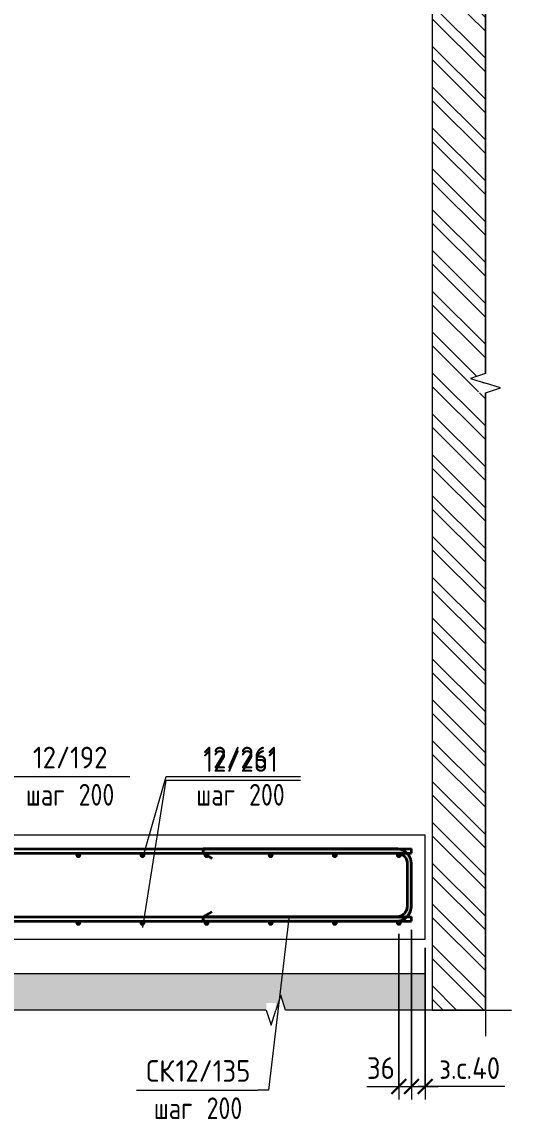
# Model space of a CAD drawing. Header units: millimetres. Extents: x 66339 to 175313, y -6307 to 14735.
# Drawn here: x 170220 to 171650, y -3769 to -604 of the extents above; entities that cross this region are included whole.
import ezdxf

# ---------------------------------------------------------------- set-up
doc = ezdxf.new("R2010")
doc.units = ezdxf.units.MM
for name, color, linetype, lineweight in [('AA_Dim', 7, 'Continuous', 9), ('AA_Dim-25', 7, 'Continuous', 9), ('AA_Linii', 7, 'Continuous', 9), ('AA_Oformlenie', 7, 'Continuous', 9), ('AA_Vinoska', 7, 'Continuous', 9), ('AF_Stena_Опалубка', 253, 'Continuous', 18), ('KR_Armatura', 7, 'Continuous', 20), ('KR_Armatura_Tonkie', 7, 'Continuous', 20), ('KR_Fundament', 7, 'Continuous', 18)]:
    doc.layers.add(name, color=color, linetype=linetype, lineweight=lineweight)
doc.styles.add('ISOCPEUR_11', font='isocpeur.ttf', dxfattribs={"width": 0.9, "height": 62.5})
doc.styles.add('ISOCPEUR_12', font='isocpeur.ttf', dxfattribs={"width": 0.8, "height": 62.5})
doc.dimstyles.new('00_Точн_3_знака__прозр__4', dxfattribs={"dimscale": 304.8, "dimtxt": 62.248823, "dimasz": 0.139436, "dimexe": 0.123031, "dimexo": 0.082021, "dimgap": 0.008202, "dimtad": 1, "dimdec": 3, "dimrnd": 0.001, "dimdsep": 46, "dimtxsty": 'ISOCPEUR_11', "dimblk1": 'OBLIQUE', "dimblk2": 'OBLIQUE', "dimsah": 1, "dimcen": 0.09, "dimdle": 0.123031, "dimazin": 0, "dimtfac": 1, "dimtdec": 4, "dimtix": 1, "dimtmove": 1, "dimatfit": 3, "dimfxl": 1, "dimtvp": 1, "dimtolj": 1, "dimtzin": 0, "dimlwd": 18, "dimlwe": 18, "dimarcsym": 2})

# ---------------------------------------------------------------- blocks, each defined once
blk = doc.blocks.new('350_Стержень П торец СК-СГ _НесАрм_РабПлоск_ - 350_Стержень П торец СК-СГ _НесАрм_РабПлоск_-4078482-2-2 Армирование')
at = {"layer": 'KR_Armatura_Tonkie', "lineweight": 35}
for p, q in [((-9712, -2990), (-10270, -2990)), ((-10270, -3001.8), (-10270, -2990.2)), ((-10270, -2990.2), (-10270, -3001.8)), ((-10270, -3002), (-9712, -3002)), ((-10270, -3002), (-10244, -3017)), ((-9712, -3002), (-9702.5, -3003.7)), ((-9700, -3004.8), (-9693.5, -3008.7)), ((-9691.6, -3010.1), (-9685.7, -3017.7)), ((-9685, -3019.5), (-9682.7, -3027)), ((-9682, -3032), (-9682, -3156)), ((-9670, -3156), (-9670, -3032)), ((-9682, -3156), (-9683.7, -3165.5)), ((-10270, -3186), (-10244, -3171)), ((-9712, -3186), (-10270, -3186)), ((-10270, -3186.2), (-10270, -3197.8)), ((-10270, -3197.8), (-10270, -3186.2)), ((-9699.5, -3183), (-9707, -3185.3)), ((-9690.1, -3176.4), (-9697.7, -3182.3)), ((-9684.8, -3168), (-9688.7, -3174.5)), ((-10270, -3198), (-9712, -3198))]:
    blk.add_line(p, q, dxfattribs=at)
at = {"layer": 'KR_Armatura_Tonkie', "lineweight": 35, "flags": 128}
for points in [[(-9707.6, -2990.6), (-9710.5, -2990), (-9712, -2990)], [(-9695.3, -2993.9), (-9697.9, -2992.5), (-9699.4, -2992.2)], [(-9684.9, -3000.3), (-9686.6, -2998.6), (-9688.6, -2997.5)], [(-9677, -3009.2), (-9677.7, -3007.8), (-9679.7, -3005.7)], [(-9671.8, -3020.2), (-9672, -3019.3), (-9673.3, -3016.6)], [(-9670.6, -3160.4), (-9670, -3157.5), (-9670, -3156)], [(-9700.2, -3196.2), (-9699.3, -3196), (-9696.6, -3194.7)], [(-9689.3, -3191.1), (-9687.8, -3190.3), (-9685.7, -3188.3)], [(-9680.3, -3183.1), (-9678.6, -3181.4), (-9677.5, -3179.4)], [(-9673.9, -3172.7), (-9672.5, -3170.1), (-9672.2, -3168.6)]]:
    blk.add_lwpolyline(points, dxfattribs=at)
blk = doc.blocks.new('350_Стержень П торец СК-СГ _НесАрм_РабПлоск_ - 350_Стержень П торец СК-СГ _НесАрм_РабПлоск_-V13-2-2 Армирование')
at = {"layer": 'KR_Armatura_Tonkie', "lineweight": 35}
for points in [[(-10270, -3002), (-9712, -3001.8), (-9712, -2990), (-10270, -2990.2), (-10270, -3001.8)], [(-9670.8, -3032), (-9670, -3032), (-9671.4, -3021.1), (-9675.8, -3010.7), (-9682.7, -3002), (-9691, -2995.6), (-9701.1, -2991.4), (-9712, -2990.2), (-9712, -3002), (-9704.2, -3003), (-9697, -3006), (-9690.8, -3010.8), (-9685.9, -3017.3), (-9683, -3024.3), (-9681.8, -3032), (-9671.8, -3032)], [(-9676, -3156), (-9670, -3156), (-9670.2, -3032), (-9682, -3032), (-9681.8, -3156), (-9677.6, -3156)], [(-9712, -3198), (-9701.1, -3196.6), (-9690.7, -3192.2), (-9682.3, -3185.7), (-9675.6, -3177), (-9671.4, -3166.9), (-9670.2, -3156), (-9682, -3156), (-9683, -3163.8), (-9686.1, -3171.2), (-9690.8, -3177.2), (-9697.3, -3182.1), (-9704.3, -3185), (-9712, -3186.2), (-9712, -3197.8)], [(-10270, -3198), (-9712, -3197.8), (-9712, -3186), (-10270, -3186.2), (-10270, -3197.8)]]:
    blk.add_hatch(color=256, dxfattribs=at).paths.add_polyline_path(points)
for p, q in [((-9712, -2990), (-10270, -2990)), ((-10270, -3002), (-10270, -2990)), ((-10270, -2990.2), (-10270, -3001.8)), ((-10270, -3002), (-9712, -3002)), ((-10270, -3002), (-10244, -3017)), ((-9682, -3032), (-9682, -3156)), ((-9670, -3156), (-9670, -3032)), ((-10270, -3186), (-10244, -3171)), ((-9712, -3186), (-10270, -3186)), ((-10270, -3198), (-10270, -3186)), ((-10270, -3186.2), (-10270, -3197.8)), ((-10270, -3198), (-9712, -3198))]:
    blk.add_line(p, q, dxfattribs=at)
at = {"layer": 'KR_Armatura_Tonkie', "lineweight": 35, "flags": 128}
for points in [[(-9683.3, -3002), (-9686.6, -2998.6), (-9697.9, -2992.5), (-9710.5, -2990), (-9712, -2990)], [(-9712, -3002), (-9701.3, -3004), (-9692.1, -3009.6), (-9685.4, -3018.1), (-9682.2, -3028.5), (-9682, -3032)], [(-9670, -3032), (-9672, -3019.3), (-9677.7, -3007.8), (-9683.3, -3002)], [(-9682, -3156), (-9684, -3166.7), (-9689.6, -3175.9), (-9698.1, -3182.6), (-9708.5, -3185.8), (-9712, -3186)], [(-9683.3, -3186), (-9678.6, -3181.4), (-9672.5, -3170.1), (-9670, -3157.5), (-9670, -3156)], [(-9712, -3198), (-9699.3, -3196), (-9687.8, -3190.3), (-9683.3, -3186)]]:
    blk.add_lwpolyline(points, dxfattribs=at)
blk = doc.blocks.new('011_Прямоугольник обрыва _ЭлУзла_ - 011_Прямоугольник обрыва _ЭлУзла_-4121425-2-2 Армирование')
at = {"layer": 'AA_Oformlenie'}
for p, q in [((-9456.7, 1943.3), (-9456.7, -1618.1)), ((-9456.7, -1673.7), (-9456.7, -3454.8)), ((-10088.3, -3454.8), (-11240.9, -3454.8)), ((-9456.7, -3454.8), (-10032.7, -3454.8))]:
    blk.add_line(p, q, dxfattribs=at)
blk = doc.blocks.new('DIMBLOCK124-2-2 Армирование')
at = {"layer": 'AA_Dim-25', "lineweight": 18}
for p, q in [((171342.2, -3223), (171342.2, -3712.5)), ((171342.2, -3675), (171342.2, -3223)), ((171306.2, -3235), (171306.2, -3712.5)), ((171306.2, -3675), (171306.2, -3235)), ((171214.1, -3675), (171318.1, -3675)), ((171268.7, -3675), (171342.2, -3675)), ((171318.1, -3675), (171324.2, -3675))]:
    blk.add_line(p, q, dxfattribs=at)
at = {"layer": 'AA_Dim-25', "lineweight": 30}
for p, q in [((171306.2, -3675), (171327.4, -3653.8)), ((171342.2, -3675), (171363.4, -3653.8)), ((171306.2, -3675), (171284.9, -3696.3)), ((171342.2, -3675), (171320.9, -3696.3))]:
    blk.add_line(p, q, dxfattribs=at)
at = {"layer": 'AA_Dim-25', "color": 0, "lineweight": 18, "insert": (171214.1, -3590.9), "char_height": 62.5, "width": 94.81, "attachment_point": 1, "line_spacing_factor": 1.149209, "style": 'ISOCPEUR_11'}
blk.add_mtext('36', dxfattribs=at)
blk = doc.blocks.new('_Oblique')
at = {"color": 0, "linetype": 'ByBlock', "lineweight": -2}
blk.add_line((-0.5, -0.5), (0.5, 0.5), dxfattribs=at)
blk = doc.blocks.new('DIMBLOCK125-2-2 Армирование')
at = {"layer": 'AA_Dim-25', "lineweight": 18}
for p, q in [((171342.2, -3223), (171342.2, -3712.5)), ((171342.2, -3675), (171342.2, -3223)), ((171382.2, -3275), (171382.2, -3712.5)), ((171382.2, -3675), (171382.2, -3275)), ((171342.2, -3675), (171419.7, -3675)), ((171397.6, -3675), (171362.2, -3675)), ((171611.8, -3675), (171397.6, -3675))]:
    blk.add_line(p, q, dxfattribs=at)
at = {"layer": 'AA_Dim-25', "lineweight": 30}
for p, q in [((171342.2, -3675), (171363.4, -3653.8)), ((171382.2, -3675), (171403.4, -3653.8)), ((171342.2, -3675), (171320.9, -3696.3)), ((171382.2, -3675), (171360.9, -3696.3))]:
    blk.add_line(p, q, dxfattribs=at)
at = {"layer": 'AA_Dim-25', "color": 0, "lineweight": 18, "insert": (171422.6, -3590.9), "char_height": 62.5, "width": 226.969, "attachment_point": 1, "line_spacing_factor": 1.149209, "style": 'ISOCPEUR_11'}
blk.add_mtext('з.с.40', dxfattribs=at)
blk = doc.blocks.new('042_М_Арматуры - Диам длина поз _ Комментарий-3662934-2-2 Армирование')
at = {"layer": 'AA_Vinoska'}
blk.add_line((-10831.3, -2781.2), (-10481.3, -2781.2), dxfattribs=at)

msp = doc.modelspace()

# ---------------------------------------------------------------- hatches: boundary and pattern name
at = {"layer": 'AA_Oformlenie'}
h = msp.add_hatch(dxfattribs=at)
h.set_pattern_fill('FP_14', color=250, style=0, pattern_type=2)
h.set_pattern_definition([(135, (172103.91, 825), (-58.9331, -58.9331), []), (135, (172143.2, 825), (-58.9331, -58.9331), [])])
h.paths.add_polyline_path([(171402.1805, -3454.753), (171555.4322, -3454.753), (171555.4322, -1673.7217), (171535.3545, -1673.7217), (171535.3545, -1646.2217), (171555.4322, -1646.2217), (171512.1071, -1632.1445), (171555.4322, -1618.0673), (171555.4322, 1943.341), (171535.3545, 1943.341), (171535.3545, 1970.841), (171555.4322, 1970.841), (171512.1071, 1984.9182), (171555.4322, 1998.9953), (171555.4322, 3779.3723), (171402.1805, 3779.3723), (171402.1805, -3329.4697)])
h = msp.add_hatch(dxfattribs=at)
h.set_pattern_fill('FP_13', color=250, style=0, pattern_type=2)
h.set_pattern_definition([(0, (172103.91, 825), (101.6, 25.4), [8.382, -67.818, 8.382, -67.818, -406.4]), (0, (172103.91, 825), (101.6, 25.4), [-152.4, 8.382, -144.018, 8.382, -67.818, -177.8]), (0, (172103.91, 825), (101.6, 25.4), [-381, 8.382, -42.418, 8.382, -118.618]), (120, (172142.01, 837.7), (-72.79705, 75.28818), [8.382, -67.818, 8.382, -67.818, -406.4]), (120, (172142.01, 837.7), (-72.79705, 75.28818), [-152.4, 8.382, -144.018, 8.382, -67.818, -177.8]), (120, (172142.01, 837.7), (-72.79705, 75.28818), [-381, 8.382, -42.418, 8.382, -118.618]), (240, (172154.71, 888.5), (-28.80295, -100.68818), [8.382, -67.818, 8.382, -67.818, -406.4]), (240, (172154.71, 888.5), (-28.80295, -100.68818), [-152.4, 8.382, -144.018, 8.382, -67.818, -177.8]), (240, (172154.71, 888.5), (-28.80295, -100.68818), [-381, 8.382, -42.418, 8.382, -118.618])])
h.paths.add_polyline_path([(169715.6376, -3454.753), (169715.6376, -3434.6753), (169743.1376, -3434.6753), (169743.1376, -3454.753), (169757.2148, -3411.4279), (169771.292, -3454.753), (170923.834, -3454.753), (170923.834, -3434.6753), (170951.334, -3434.6753), (170951.334, -3454.753), (170965.4112, -3411.4279), (170979.4883, -3454.753), (171382.1805, -3454.753), (171382.1805, -3350), (169282.1805, -3350), (169282.1805, -3250), (169382.1805, -3250), (169382.1805, -1235), (169139.0395, -1235), (169139.0395, -1618.0673), (169158.6658, -1618.0673), (169158.6658, -1646.2217), (169139.0395, -1646.2217), (169182.3407, -1659.9717), (169139.0395, -1673.7217), (169139.0395, -3454.753), (169596.9558, -3454.753)])
at = {"layer": 'KR_Armatura'}
h = msp.add_hatch(color=256, dxfattribs=at)
edge = h.paths.add_edge_path()
edge.add_arc((170382.1805, -3008), 6, 0, 360)
for points in [[(170379.1805, -3013.1962), (170385.1805, -3013.1962), (170388.1805, -3008), (170385.1805, -3002.8038), (170379.1805, -3002.8038), (170376.1805, -3008)], [(170563.9805, -3013.1962), (170569.9805, -3013.1962), (170572.9805, -3008), (170569.9805, -3002.8038), (170563.9805, -3002.8038), (170560.9805, -3008)], [(170748.7805, -3013.1962), (170754.7805, -3013.1962), (170757.7805, -3008), (170754.7805, -3002.8038), (170748.7805, -3002.8038), (170745.7805, -3008)], [(170933.5805, -3013.1962), (170939.5805, -3013.1962), (170942.5805, -3008), (170939.5805, -3002.8038), (170933.5805, -3002.8038), (170930.5805, -3008)], [(171118.3805, -3013.1962), (171124.3805, -3013.1962), (171127.3805, -3008), (171124.3805, -3002.8038), (171118.3805, -3002.8038), (171115.3805, -3008)], [(171309.1805, -3013.1962), (171312.1805, -3008), (171309.1805, -3002.8038), (171303.1805, -3002.8038), (171300.1805, -3008), (171303.1805, -3013.1962)], [(170379.1805, -3209.1962), (170385.1805, -3209.1962), (170388.1805, -3204), (170385.1805, -3198.8038), (170379.1805, -3198.8038), (170376.1805, -3204)], [(170563.9805, -3209.1962), (170569.9805, -3209.1962), (170572.9805, -3204), (170569.9805, -3198.8038), (170563.9805, -3198.8038), (170560.9805, -3204)], [(170748.7805, -3209.1962), (170754.7805, -3209.1962), (170757.7805, -3204), (170754.7805, -3198.8038), (170748.7805, -3198.8038), (170745.7805, -3204)], [(170933.5805, -3209.1962), (170939.5805, -3209.1962), (170942.5805, -3204), (170939.5805, -3198.8038), (170933.5805, -3198.8038), (170930.5805, -3204)], [(171118.3805, -3209.1962), (171124.3805, -3209.1962), (171127.3805, -3204), (171124.3805, -3198.8038), (171118.3805, -3198.8038), (171115.3805, -3204)], [(171303.1805, -3209.1962), (171309.1805, -3209.1962), (171312.1805, -3204), (171309.1805, -3198.8038), (171303.1805, -3198.8038), (171300.1805, -3204)]]:
    msp.add_hatch(color=256, dxfattribs=at).paths.add_polyline_path(points)
h = msp.add_hatch(color=256, dxfattribs=at)
edge = h.paths.add_edge_path()
edge.add_arc((170566.9805, -3008), 6, 0, 360)
h = msp.add_hatch(color=256, dxfattribs=at)
edge = h.paths.add_edge_path()
edge.add_arc((170751.7805, -3008), 6, 0, 360)
h = msp.add_hatch(color=256, dxfattribs=at)
edge = h.paths.add_edge_path()
edge.add_arc((170936.5805, -3008), 6, 0, 360)
h = msp.add_hatch(color=256, dxfattribs=at)
edge = h.paths.add_edge_path()
edge.add_arc((171121.3805, -3008), 6, 0, 360)
h = msp.add_hatch(color=256, dxfattribs=at)
edge = h.paths.add_edge_path()
edge.add_arc((171306.1805, -3008), 6, 0, 360)
h = msp.add_hatch(color=256, dxfattribs=at)
edge = h.paths.add_edge_path()
edge.add_arc((170382.1805, -3204), 6, 0, 360)
h = msp.add_hatch(color=256, dxfattribs=at)
edge = h.paths.add_edge_path()
edge.add_arc((170566.9805, -3204), 6, 0, 360)
h = msp.add_hatch(color=256, dxfattribs=at)
edge = h.paths.add_edge_path()
edge.add_arc((170751.7805, -3204), 6, 0, 360)
h = msp.add_hatch(color=256, dxfattribs=at)
edge = h.paths.add_edge_path()
edge.add_arc((170936.5805, -3204), 6, 0, 360)
h = msp.add_hatch(color=256, dxfattribs=at)
edge = h.paths.add_edge_path()
edge.add_arc((171121.3805, -3204), 6, 0, 360)
h = msp.add_hatch(color=256, dxfattribs=at)
edge = h.paths.add_edge_path()
edge.add_arc((171306.1805, -3204), 6, 0, 360)

# ---------------------------------------------------------------- linework, layer by layer
at = {"layer": 'AA_Linii'}
for p, q in [((171402.1805, 3779.3723), (171402.1805, -3454.753)), ((171555.4322, -1618.0673), (171555.4322, 1943.341)), ((171555.4322, -3454.753), (171555.4322, -1673.7217)), ((171382.1805, -3350), (169282.1805, -3350)), ((171382.1805, -3454.753), (171382.1805, -3350)), ((171402.1805, -3454.753), (171555.4322, -3454.753))]:
    msp.add_line(p, q, dxfattribs=at)
at = {"layer": 'AA_Vinoska'}
for p, q in [((171555.4322, -1618.0673), (171512.1071, -1632.1445)), ((171512.1071, -1632.1445), (171555.4322, -1646.2217)), ((171598.7335, -1659.9717), (171555.4322, -1646.2217)), ((171555.4322, -1673.7217), (171598.7335, -1659.9717)), ((170569.9907, -3008.5106), (170635.4857, -2781.2042)), ((170635.4857, -2781.2042), (170672.0859, -2781.2042)), ((170568.0644, -3216.9221), (170635.4857, -2791.2042)), ((170635.4857, -2791.2042), (170672.0859, -2791.2042)), ((170989.014, -3189.8989), (170930.2469, -3685.5851)), ((170965.4112, -3411.4279), (170951.334, -3454.753)), ((170979.4883, -3454.753), (170965.4112, -3411.4279)), ((170923.834, -3454.753), (170937.584, -3498.0543)), ((170937.584, -3498.0543), (170951.334, -3454.753)), ((171555.4322, -3454.753), (171630.4322, -3454.753)), ((171555.4322, -3454.753), (171555.4322, -3529.753)), ((170930.2469, -3685.5851), (170899.6761, -3685.5851))]:
    msp.add_line(p, q, dxfattribs=at)
at = {"layer": 'AF_Stena_Опалубка', "lineweight": 20}
msp.add_line((171402.1805, 3779.3723), (171402.1805, -3454.753), dxfattribs=at)
at = {"layer": 'KR_Armatura'}
for p, q in [((170379.1805, -3002.8038), (170376.1805, -3008)), ((170385.1805, -3002.8038), (170379.1805, -3002.8038)), ((170388.1805, -3008), (170385.1805, -3002.8038)), ((170563.9805, -3002.8038), (170560.9805, -3008)), ((170569.9805, -3002.8038), (170563.9805, -3002.8038)), ((170572.9805, -3008), (170569.9805, -3002.8038)), ((170748.7805, -3002.8038), (170745.7805, -3008)), ((170754.7805, -3002.8038), (170748.7805, -3002.8038)), ((170757.7805, -3008), (170754.7805, -3002.8038)), ((170933.5805, -3002.8038), (170930.5805, -3008)), ((170939.5805, -3002.8038), (170933.5805, -3002.8038)), ((170942.5805, -3008), (170939.5805, -3002.8038)), ((171118.3805, -3002.8038), (171115.3805, -3008)), ((171124.3805, -3002.8038), (171118.3805, -3002.8038)), ((171127.3805, -3008), (171124.3805, -3002.8038)), ((171303.1805, -3002.8038), (171300.1805, -3008)), ((171309.1805, -3002.8038), (171303.1805, -3002.8038)), ((171312.1805, -3008), (171309.1805, -3002.8038)), ((170376.1805, -3008), (170379.1805, -3013.1962)), ((170379.1805, -3013.1962), (170385.1805, -3013.1962)), ((170385.1805, -3013.1962), (170388.1805, -3008)), ((170560.9805, -3008), (170563.9805, -3013.1962)), ((170563.9805, -3013.1962), (170569.9805, -3013.1962)), ((170569.9805, -3013.1962), (170572.9805, -3008)), ((170745.7805, -3008), (170748.7805, -3013.1962)), ((170748.7805, -3013.1962), (170754.7805, -3013.1962)), ((170754.7805, -3013.1962), (170757.7805, -3008)), ((170930.5805, -3008), (170933.5805, -3013.1962)), ((170933.5805, -3013.1962), (170939.5805, -3013.1962)), ((170939.5805, -3013.1962), (170942.5805, -3008)), ((171115.3805, -3008), (171118.3805, -3013.1962)), ((171118.3805, -3013.1962), (171124.3805, -3013.1962)), ((171124.3805, -3013.1962), (171127.3805, -3008)), ((171300.1805, -3008), (171303.1805, -3013.1962)), ((171303.1805, -3013.1962), (171309.1805, -3013.1962)), ((171309.1805, -3013.1962), (171312.1805, -3008)), ((170379.1805, -3198.8038), (170376.1805, -3204)), ((170376.1805, -3204), (170379.1805, -3209.1962)), ((170385.1805, -3198.8038), (170379.1805, -3198.8038)), ((170379.1805, -3209.1962), (170385.1805, -3209.1962)), ((170388.1805, -3204), (170385.1805, -3198.8038)), ((170385.1805, -3209.1962), (170388.1805, -3204)), ((170563.9805, -3198.8038), (170560.9805, -3204)), ((170560.9805, -3204), (170563.9805, -3209.1962)), ((170569.9805, -3198.8038), (170563.9805, -3198.8038)), ((170563.9805, -3209.1962), (170569.9805, -3209.1962)), ((170572.9805, -3204), (170569.9805, -3198.8038)), ((170569.9805, -3209.1962), (170572.9805, -3204)), ((170748.7805, -3198.8038), (170745.7805, -3204)), ((170745.7805, -3204), (170748.7805, -3209.1962)), ((170754.7805, -3198.8038), (170748.7805, -3198.8038)), ((170748.7805, -3209.1962), (170754.7805, -3209.1962)), ((170757.7805, -3204), (170754.7805, -3198.8038)), ((170754.7805, -3209.1962), (170757.7805, -3204)), ((170933.5805, -3198.8038), (170930.5805, -3204)), ((170930.5805, -3204), (170933.5805, -3209.1962)), ((170939.5805, -3198.8038), (170933.5805, -3198.8038)), ((170933.5805, -3209.1962), (170939.5805, -3209.1962)), ((170942.5805, -3204), (170939.5805, -3198.8038)), ((170939.5805, -3209.1962), (170942.5805, -3204)), ((171118.3805, -3198.8038), (171115.3805, -3204)), ((171115.3805, -3204), (171118.3805, -3209.1962)), ((171124.3805, -3198.8038), (171118.3805, -3198.8038)), ((171118.3805, -3209.1962), (171124.3805, -3209.1962)), ((171127.3805, -3204), (171124.3805, -3198.8038)), ((171124.3805, -3209.1962), (171127.3805, -3204)), ((171303.1805, -3198.8038), (171300.1805, -3204)), ((171300.1805, -3204), (171303.1805, -3209.1962)), ((171309.1805, -3198.8038), (171303.1805, -3198.8038)), ((171303.1805, -3209.1962), (171309.1805, -3209.1962)), ((171312.1805, -3204), (171309.1805, -3198.8038)), ((171309.1805, -3209.1962), (171312.1805, -3204))]:
    msp.add_line(p, q, dxfattribs=at)
for centre in [(170382.1805, -3008), (170566.9805, -3008), (170751.7805, -3008), (170936.5805, -3008), (171121.3805, -3008), (171306.1805, -3008), (170382.1805, -3204), (170566.9805, -3204), (170751.7805, -3204), (170936.5805, -3204), (171121.3805, -3204), (171306.1805, -3204)]:
    msp.add_circle(centre, 6, dxfattribs=at)
at = {"layer": 'KR_Armatura_Tonkie', "lineweight": 35}
for p, q in [((169422.1805, -2990), (171342.1805, -2990)), ((169422.1805, -3002), (171342.1805, -3002)), ((171342.1805, -3002), (171342.1805, -2990)), ((169422.1805, -3186), (171342.1805, -3186)), ((171342.1805, -3198), (171342.1805, -3186)), ((169422.1805, -3198), (171342.1805, -3198))]:
    msp.add_line(p, q, dxfattribs=at)
at = {"layer": 'KR_Fundament', "lineweight": 20}
for p, q in [((171382.1805, -2950), (169382.1805, -2950)), ((171382.1805, -3250), (171382.1805, -2950)), ((169382.1805, -3250), (171382.1805, -3250))]:
    msp.add_line(p, q, dxfattribs=at)

# ---------------------------------------------------------------- block references
at = {"layer": 'AA_Oformlenie'}
msp.add_blockref('011_Прямоугольник обрыва _ЭлУзла_ - 011_Прямоугольник обрыва _ЭлУзла_-4121425-2-2 Армирование', (181012.1805, 0), dxfattribs=at)
at = {"layer": 'AA_Vinoska'}
for p in [(181012.1805, 0), (181503.3934, 0), (181503.3934, -10), (181380.9836, -904.3808)]:
    msp.add_blockref('042_М_Арматуры - Диам длина поз _ Комментарий-3662934-2-2 Армирование', p, dxfattribs=at)
at = {"layer": 'KR_Armatura_Tonkie', "lineweight": 35}
for name in ['350_Стержень П торец СК-СГ _НесАрм_РабПлоск_ - 350_Стержень П торец СК-СГ _НесАрм_РабПлоск_-4078482-2-2 Армирование', '350_Стержень П торец СК-СГ _НесАрм_РабПлоск_ - 350_Стержень П торец СК-СГ _НесАрм_РабПлоск_-V13-2-2 Армирование']:
    msp.add_blockref(name, (181012.1805, 0), dxfattribs=at)

# ---------------------------------------------------------------- texts
at = {"layer": 'AA_Vinoska', "char_height": 62.5, "attachment_point": 1}
for s, insert, width, style in [('12/192', (170251.264, -2694.8517), 263.354344, 'ISOCPEUR_11'), ('12/261', (170742.4769, -2694.8517), 263.354344, 'ISOCPEUR_11'), ('12/261', (170742.4769, -2704.8517), 263.354344, 'ISOCPEUR_11'), (' 200', (170351.2994, -2802.328), 166.751, 'ISOCPEUR_12'), (' 200', (170842.5123, -2802.328), 166.751, 'ISOCPEUR_12'), ('шаг', (170230.914, -2802.328), 145.907125, 'ISOCPEUR_12'), ('шаг', (170722.1269, -2802.328), 145.907125, 'ISOCPEUR_12'), ('СК', (170577.5421, -3599.2325), 102.816422, 'ISOCPEUR_11'), ('12/135', (170662.3741, -3599.2325), 263.354344, 'ISOCPEUR_11'), ('шаг', (170599.7171, -3706.7088), 145.907125, 'ISOCPEUR_12'), (' 200', (170720.1025, -3706.7088), 166.751, 'ISOCPEUR_12')]:
    msp.add_mtext(s, dxfattribs=dict(at, insert=insert, width=width, style=style))

# ---------------------------------------------------------------- dimensions: what is measured, and where the dimension line sits
at = {"layer": 'AA_Dim', "lineweight": 18}
for base, p1, p2, override, picture, middle in [((171342.1805, -3675.0056), (171306.1805, -3210), (171342.1805, -3198), {"dimpost": '<>', "dimfxl": 37.947332}, 'DIMBLOCK124-2-2 Армирование', (171261.4875, -3632.5188)), ((171382.1805, -3675.0056), (171342.1805, -3198), (171382.1805, -3250), {"dimpost": 'з.с.<>', "dimfxl": 65.604878}, 'DIMBLOCK125-2-2 Армирование', (171536.1262, -3632.5188))]:
    dim = msp.add_linear_dim(base=base, p1=p1, p2=p2, dimstyle='00_Точн_3_знака__прозр__4', override=override, dxfattribs=at)
    dim.commit()
    dim.dimension.update_dxf_attribs({"geometry": picture, "text_midpoint": middle, "dimtype": 160})

doc.saveas('drawing.dxf')
